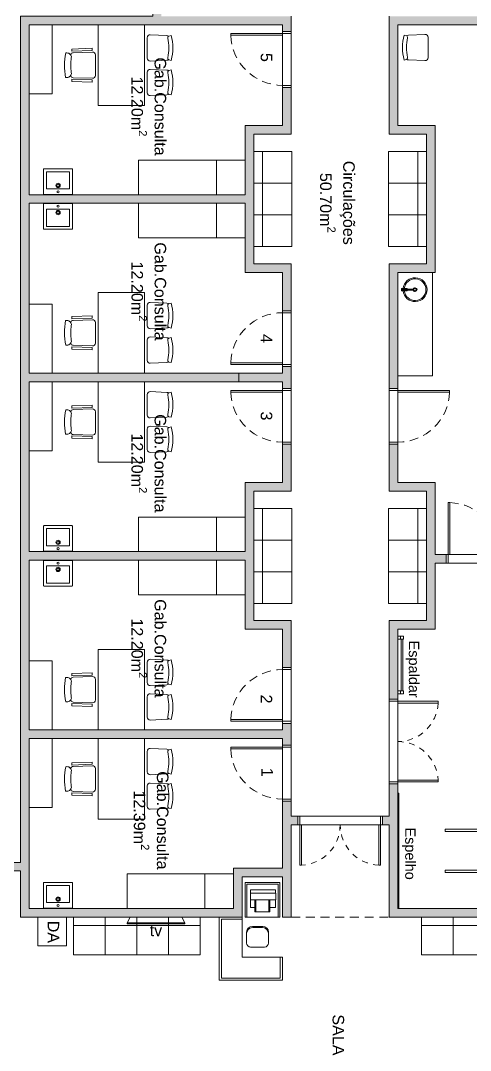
# Model space of a CAD drawing. Header units: metres. Extents: x 83 to 133, y -243 to -94.
# Drawn here: x 108.83 to 116.64, y -124.47 to -106.58 of the extents above; entities that cross this region are included whole.
import ezdxf

# ---------------------------------------------------------------- set-up
doc = ezdxf.new("R2010")
doc.units = ezdxf.units.M
doc.linetypes.add('HIDDEN', pattern=[2.325005, 1.550003, -0.775002])
doc.linetypes.add('HIDDEN2', pattern=[4.7625, 3.175, -1.5875])
doc.layers.get('0').update_dxf_attribs({"lineweight": 5})
for name, color, linetype, lineweight in [('ARQ Sanitários', 21, 'Continuous', 5), ('ARQ_Carpintarias', 6, 'Continuous', 5), ('ARQ_Legendas', 41, 'Continuous', 5), ('ARQ_Legendas Auto', 41, 'Continuous', 5), ('ARQ_Legendas sinalética', 71, 'Continuous', 5), ('ARQ_Mobiliario', 21, 'Continuous', 5), ('ARQ_Mobiliario GTS', 21, 'Continuous', 5), ('ARQ_Pladur', 1, 'Continuous', 5), ('ARQ_Tramas Pladur', 253, 'Continuous', 5), ('ARQ_Vista', 8, 'Continuous', 5), ('PLADUR', 1, 'Continuous', 5), ('vermelhos 2', 1, 'Continuous', 5), ('VISTA', 8, 'Continuous', 5)]:
    doc.layers.add(name, color=color, linetype=linetype, lineweight=lineweight)
doc.styles.add('GENERATED_STYLE_1', font='arial.ttf', dxfattribs={"height": 0.15})
doc.styles.get("Standard").update_dxf_attribs({"font": 'arial.ttf'})

# ---------------------------------------------------------------- blocks, each defined once
blk = doc.blocks.new('Porta1400')
at = {"color": 0}
for points in [[(-0.7, 0.15), (-0.7, 0.85), (-0.67, 0.85), (-0.67, 0.15), (-0.7, 0.15)], [(0.7, 0.15), (0.7, 0.85), (0.67, 0.85), (0.67, 0.15), (0.7, 0.15)], [(-0.7, 0.15), (-0.7, 0), (-0.735, 0)], [(-0.735, 0.15), (-0.7, 0.15)], [(0.7, 0.15), (0.7, 0), (0.735, 0)], [(0.735, 0.15), (0.7, 0.15)]]:
    blk.add_lwpolyline(points, dxfattribs=at)
at = {"layer": 'ARQ_Pladur', "linetype": 'Continuous'}
for p, q in [((-0.735, 0.15), (-0.735, 0)), ((0.735, 0.15), (0.735, 0))]:
    blk.add_line(p, q, dxfattribs=at)
at = {"layer": 'VISTA', "linetype": 'HIDDEN2', "ltscale": 0.03}
for centre, start, end in [((-0.7, 0.15), 0, 87.5437), ((0.7, 0.15), 92.4563, 180)]:
    blk.add_arc(centre, 0.7, start, end, dxfattribs=at)
blk = doc.blocks.new('Arq Porta 90-flat98')
at = {"color": 0}
for points in [[(0, -0.15), (-0.9, -0.15), (-0.9, -0.18), (0, -0.18), (0, -0.15)], [(0, -0.15), (0.15, -0.15), (0.15, -0.115)], [(0, -0.115), (0, -0.15)], [(0, -1.05), (0.15, -1.05), (0.15, -1.085)], [(0, -1.085), (0, -1.05)]]:
    blk.add_lwpolyline(points, dxfattribs=at)
at = {"layer": 'ARQ_Pladur', "linetype": 'Continuous'}
for p, q in [((0, -0.115), (0.15, -0.115)), ((0, -1.085), (0.15, -1.085))]:
    blk.add_line(p, q, dxfattribs=at)
at = {"layer": 'ARQ_Vista', "linetype": 'HIDDEN', "ltscale": 0.1}
blk.add_arc((0, -0.149), 0.901, 181.9659, 269.9762, dxfattribs=at)
blk = doc.blocks.new('Sanit Lavatório 4-flat11')
at = {"color": 0}
blk.add_line((0.25, -0.005), (-0.25, -0.005), dxfattribs=at)
blk.add_lwpolyline([(-0.24, -0.45, -0.414214), (-0.25, -0.44), (-0.25, 0), (0.25, 0), (0.25, -0.44, -0.414214), (0.24, -0.45)], format="xyb", close=True, dxfattribs=at)
blk.add_lwpolyline([(0.2, -0.4), (-0.2, -0.4), (-0.2, -0.1), (0.2, -0.1)], close=True, dxfattribs=at)
for centre, radius in [((0, -0.16), 0.0375), ((0, -0.16), 0.023), ((0, -0.05), 0.0175)]:
    blk.add_circle(centre, radius, dxfattribs=at)
blk = doc.blocks.new('Mob marquesa 2-flat5')
at = {"color": 0}
blk.add_line((0.5, 0), (0.5, -0.6), dxfattribs=at)
blk.add_lwpolyline([(0, 0), (1.85, 0), (1.85, -0.6), (0, -0.6)], close=True, dxfattribs=at)
blk = doc.blocks.new('Mob Cadeira 1-flat22')
at = {"color": 0}
blk.add_lwpolyline([(-0.427, 0.207, -0.400296), (-0.406, 0.171, 0.108355), (-0.406, -0.171, -0.400296), (-0.427, -0.207), (-0.465, -0.217, -0.128747), (-0.465, 0.217)], format="xyb", close=True, dxfattribs=at)
blk.add_lwpolyline([(-0.419, -0.203, 0.169762), (-0.389, -0.215), (-0.103, -0.228, 0.430564), (-0.05, -0.178), (-0.05, 0.178, 0.430564), (-0.103, 0.228), (-0.389, 0.215, 0.169762), (-0.419, 0.203)], format="xyb", dxfattribs=at)
blk = doc.blocks.new('Mob Cadeira 1-flat23')
at = {"color": 0}
blk.add_lwpolyline([(-0.427, -0.207, 0.400296), (-0.406, -0.171, -0.108355), (-0.406, 0.171, 0.400296), (-0.427, 0.207), (-0.465, 0.217, 0.128747), (-0.465, -0.217)], format="xyb", close=True, dxfattribs=at)
blk.add_lwpolyline([(-0.419, 0.203, -0.169762), (-0.389, 0.215), (-0.103, 0.228, -0.430564), (-0.05, 0.178), (-0.05, -0.178, -0.430564), (-0.103, -0.228), (-0.389, -0.215, -0.169762), (-0.419, -0.203)], format="xyb", dxfattribs=at)
blk = doc.blocks.new('Mob Cadeira rodada 1-flat15')
blk.add_lwpolyline([(0.481, 0.181, 0.320836), (0.436, 0.217), (0.103, 0.228, 0.430564), (0.05, 0.178), (0.05, -0.178, 0.430564), (0.103, -0.228), (0.436, -0.217, 0.320836), (0.481, -0.181)], format="xyb")
for points in [[(0.108, 0.293), (0.458, 0.281), (0.458, 0.241), (0.108, 0.253)], [(0.108, -0.293), (0.458, -0.281), (0.458, -0.241), (0.108, -0.253)]]:
    blk.add_lwpolyline(points, close=True)
blk.add_lwpolyline([(0.568, -0.212), (0.545, -0.213, -0.46106), (0.469, -0.129, 0.062207), (0.469, 0.129, -0.46106), (0.545, 0.213), (0.565, 0.212, -0.102212)], format="xyb", close=True)
blk = doc.blocks.new('Mob Mesa consulta-flat11')
at = {"color": 0}
blk.add_lwpolyline([(-0.4, 0), (-0.4, 1.4), (0.4, 1.4), (0.4, 0)], close=True, dxfattribs=at)
for name, p in [('Mob Cadeira 1-flat23', (-0.4, 1)), ('Mob Cadeira rodada 1-flat15', (0.4, 0.7)), ('Mob Cadeira 1-flat22', (-0.4, 0.4))]:
    blk.add_blockref(name, p, dxfattribs=at)
blk = doc.blocks.new('Mob Banco Alto-flat6')
at = {"color": 0}
for p, q in [((0.09, 0.18), (-0.09, 0.18)), ((-0.19, 0.061), (-0.176, 0.096)), ((-0.19, 0.08), (-0.19, -0.11)), ((0.087, 0.16), (-0.083, 0.16)), ((0.19, 0.061), (0.176, 0.096)), ((0.19, -0.11), (0.19, 0.08)), ((-0.12, -0.18), (0.12, -0.18))]:
    blk.add_line(p, q, dxfattribs=at)
for centre, radius, start, end in [((-0.09, 0.08), 0.1, 90, 180), ((0.09, 0.08), 0.1, 0, 90), ((-0.083, 0.06), 0.1, 90, 158.6648), ((0.083, 0.06), 0.1, 21.3352, 90), ((-0.12, -0.11), 0.07, 180, 270), ((0.12, -0.11), 0.07, 270, 0)]:
    blk.add_arc(centre, radius, start, end, dxfattribs=at)
blk = doc.blocks.new('Mob BAU Módulo Impressora-flat7')
at = {"color": 0}
for p, q in [((-0.509, 0.43), (-0.509, 0.417)), ((-0.509, 0.417), (-0.509, 0.188)), ((-0.509, 0.417), (-0.304, 0.417)), ((-0.507, 0.432), (-0.434, 0.432)), ((-0.434, 0.505), (-0.434, 0.432)), ((-0.434, 0.432), (-0.304, 0.432)), ((-0.432, 0.507), (-0.304, 0.507)), ((-0.304, 0.508), (-0.304, 0.507)), ((-0.304, 0.507), (-0.304, 0.073)), ((-0.186, 0.51), (-0.302, 0.51)), ((-0.184, 0.508), (-0.184, 0.505)), ((-0.184, 0.505), (-0.184, 0.075)), ((-0.131, 0.505), (-0.184, 0.505)), ((-0.129, 0.503), (-0.129, 0.077)), ((-0.509, 0.188), (-0.509, 0.175)), ((-0.509, 0.188), (-0.304, 0.188)), ((-0.507, 0.173), (-0.434, 0.173)), ((-0.434, 0.173), (-0.304, 0.173)), ((-0.434, 0.173), (-0.434, 0.075)), ((-0.432, 0.073), (-0.304, 0.073)), ((-0.304, 0.073), (-0.304, 0.072)), ((-0.186, 0.07), (-0.302, 0.07)), ((-0.184, 0.075), (-0.184, 0.072)), ((-0.131, 0.075), (-0.184, 0.075))]:
    blk.add_line(p, q, dxfattribs=at)
blk.add_lwpolyline([(-0.6, 0), (0, 0), (0, 0.6), (-0.6, 0.6)], close=True, dxfattribs=at)
blk.add_lwpolyline([(-0.6, 0.03), (-0.03, 0.03), (-0.03, 0.57), (-0.6, 0.57)], dxfattribs=at)
for centre, start, end in [((-0.507, 0.43), 90.0003, 180.0003), ((-0.432, 0.505), 90.0003, 180.0003), ((-0.432, 0.505), 90.0003, 180.0003), ((-0.302, 0.508), 90.0003, 180.0003), ((-0.186, 0.508), 0.0003, 90.0003), ((-0.131, 0.503), 0.0003, 90.0003), ((-0.507, 0.175), 180.0003, 270.0003), ((-0.432, 0.075), 180.0003, 270.0003), ((-0.302, 0.072), 180.0003, 270.0003), ((-0.186, 0.072), 270.0003, 0.0003), ((-0.131, 0.077), 270.0003, 0.0003)]:
    blk.add_arc(centre, 0.002, start, end, dxfattribs=at)
blk = doc.blocks.new('Mob Auxiliar Daniel 1-flat2')
at = {"color": 0}
for p, q in [((-0.7, -0.7), (-0.7, -0.04)), ((-0.04, -0.7), (-0.7, -0.7))]:
    blk.add_line(p, q, dxfattribs=at)
blk.add_lwpolyline([(-1.1, -1.1), (0, -1.1), (0, -0.7), (-0.04, -0.7), (-0.04, -1.06), (-1.06, -1.06), (-1.06, -0.04), (-0.7, -0.04), (-0.7, 0), (-1.1, 0)], close=True, dxfattribs=at)
blk = doc.blocks.new('Domino_individual-flat14')
for points in [[(-0.55, 0.15), (-0.55, 0.66), (0, 0.66), (0, 0.15), (-0.55, 0.15)], [(-0.55, 0.15), (-0.55, 0), (0, 0), (0, 0.15), (-0.55, 0.15)]]:
    blk.add_lwpolyline(points)
blk = doc.blocks.new('Domino_individual-flat25')
for points in [[(-0.55, 0.15), (-0.55, 0.66), (0, 0.66), (0, 0.15), (-0.55, 0.15)], [(-0.55, 0.15), (-0.55, 0), (0, 0), (0, 0.15), (-0.55, 0.15)]]:
    blk.add_lwpolyline(points)
blk = doc.blocks.new('TV Sala Espera-flat1')
at = {"color": 0}
for p, q in [((-0.5, -0.1), (-0.5, -0.12)), ((-0.5, -0.12), (0.5, -0.12)), ((0.5, -0.12), (0.5, -0.1))]:
    blk.add_line(p, q, dxfattribs=at)
blk.add_lwpolyline([(0.5, -0.1), (-0.5, -0.1), (-0.45, 0), (0.45, 0)], close=True, dxfattribs=at)
at = {"layer": 'ARQ_Legendas', "insert": (0, -0.133), "char_height": 0.2, "width": 1.01605, "attachment_point": 2}
blk.add_mtext('tv', dxfattribs=at)
blk = doc.blocks.new('Sanit Cuba Redonda-flat6')
at = {"color": 0}
blk.add_lwpolyline([(-0.009, -0.165), (-0.02, -0.165), (-0.02, -0.064), (0.02, -0.064), (0.02, -0.165), (0.009, -0.165)], dxfattribs=at)
blk.add_lwpolyline([(-0.009, -0.078), (0.009, -0.078), (0.009, -0.276), (-0.009, -0.276)], close=True, dxfattribs=at)
blk.add_circle((0, -0.3), 0.0225, dxfattribs=at)
for radius, start, end in [(0.208, 95.5217, 84.5532), (0.188, 96.096, 83.9868), (0.0344, 105.1479, 74.8521)]:
    blk.add_arc((0, -0.3), radius, start, end, dxfattribs=at)
blk = doc.blocks.new('Mob Cadeira 1-flat89')
at = {"color": 0}
blk.add_lwpolyline([(-0.203, -0.419, -0.169762), (-0.215, -0.389), (-0.228, -0.103, -0.430564), (-0.178, -0.05), (0.178, -0.05, -0.430564), (0.228, -0.103), (0.215, -0.389, -0.169762), (0.203, -0.419)], format="xyb", dxfattribs=at)
blk.add_lwpolyline([(0.207, -0.427, 0.400296), (0.171, -0.406, -0.108355), (-0.171, -0.406, 0.400296), (-0.207, -0.427), (-0.217, -0.465, 0.128747), (0.217, -0.465)], format="xyb", close=True, dxfattribs=at)

msp = doc.modelspace()

# ---------------------------------------------------------------- hatches: boundary and pattern name
at = {"layer": 'ARQ_Tramas Pladur'}
h = msp.add_hatch(color=256, dxfattribs=at)
h.dxf.hatch_style = 1
h.paths.add_polyline_path([(113.381, -112.851), (113.381, -112.966), (113.531, -112.966), (113.531, -112.586), (113.381, -112.586), (113.381, -112.701), (108.981, -112.701), (108.981, -109.751), (112.731, -109.751), (112.731, -110.951), (113.381, -110.951), (113.381, -111.616), (113.531, -111.616), (113.531, -110.801), (112.881, -110.801), (112.881, -108.551), (113.531, -108.551), (113.531, -107.736), (113.381, -107.736), (113.381, -108.401), (112.731, -108.401), (112.731, -109.601), (108.981, -109.601), (108.981, -106.651), (113.381, -106.651), (113.381, -106.766), (113.531, -106.766), (113.531, -106.501), (111.276, -106.501), (111.276, -106.436), (111.126, -106.436), (111.126, -106.501), (108.831, -106.501), (108.831, -121.201), (108.716, -121.201), (108.716, -121.351), (108.831, -121.351), (108.831, -122.151), (112.681, -122.151), (112.681, -121.451), (113.381, -121.451), (113.381, -122.151), (113.531, -122.151), (113.531, -120.551), (113.646, -120.551), (113.646, -120.401), (113.531, -120.401), (113.531, -120.136), (113.381, -120.136), (113.381, -121.301), (112.531, -121.301), (112.531, -122.001), (108.981, -122.001), (108.981, -119.051), (113.381, -119.051), (113.381, -119.166), (113.531, -119.166), (113.531, -118.786), (113.381, -118.786), (113.381, -118.901), (108.981, -118.901), (108.981, -115.951), (112.731, -115.951), (112.731, -117.151), (113.381, -117.151), (113.381, -117.816), (113.531, -117.816), (113.531, -117.001), (112.881, -117.001), (112.881, -114.751), (113.531, -114.751), (113.531, -113.936), (113.381, -113.936), (113.381, -114.601), (112.731, -114.601), (112.731, -115.801), (108.981, -115.801), (108.981, -112.851)])
h = msp.add_hatch(color=256, dxfattribs=at)
h.dxf.hatch_style = 1
h.paths.add_polyline_path([(116.031, -110.951), (116.031, -108.401), (115.381, -108.401), (115.381, -107.736), (115.231, -107.736), (115.231, -108.551), (115.881, -108.551), (115.881, -110.801), (115.231, -110.801), (115.231, -112.586), (115.381, -112.586), (115.381, -110.951)])
h.paths.add_polyline_path([(124.381, -112.586), (124.381, -112.966), (124.531, -112.966), (124.531, -112.586)])
h.paths.add_polyline_path([(116.031, -117.151), (116.031, -114.601), (115.381, -114.601), (115.381, -113.936), (115.231, -113.936), (115.231, -114.751), (115.881, -114.751), (115.881, -117.001), (115.231, -117.001), (115.231, -118.368), (115.381, -118.368), (115.381, -117.151)])
h.paths.add_polyline_path([(124.381, -108.401), (124.381, -110.951), (124.381, -112.586), (124.531, -112.586), (124.531, -110.801), (124.531, -108.551), (124.531, -107.736), (124.381, -107.736)])
h.paths.add_polyline_path([(123.731, -114.601), (123.731, -117.151), (124.381, -117.151), (124.381, -118.786), (124.531, -118.786), (124.531, -117.001), (123.881, -117.001), (123.881, -114.751), (124.531, -114.751), (124.531, -113.936), (124.381, -113.936), (124.381, -114.601)])
h.paths.add_polyline_path([(115.381, -106.651), (124.381, -106.651), (124.381, -107.736), (124.531, -107.736), (124.531, -106.501), (123.731, -106.501), (123.731, -106.436), (123.581, -106.436), (123.581, -106.501), (115.231, -106.501), (115.231, -107.736), (115.381, -107.736)])
h.paths.add_polyline_path([(123.531, -122.001), (115.381, -122.001), (115.381, -119.838), (115.231, -119.838), (115.231, -120.401), (115.116, -120.401), (115.116, -120.551), (115.231, -120.551), (115.231, -122.151), (123.681, -122.151), (123.681, -121.451), (124.381, -121.451), (124.381, -122.151), (124.531, -122.151), (124.531, -120.401), (124.646, -120.401), (124.646, -120.251), (124.531, -120.251), (124.531, -120.136), (124.381, -120.136), (124.381, -121.301), (123.531, -121.301)])
h.paths.add_polyline_path([(115.381, -112.966), (115.381, -112.586), (115.231, -112.586), (115.231, -112.966)])
h.paths.add_polyline_path([(124.381, -118.786), (124.381, -120.136), (124.531, -120.136), (124.531, -118.786)])
h = msp.add_hatch(color=256, dxfattribs=at)
h.dxf.hatch_style = 1
h.paths.add_polyline_path([(119.956, -115.851), (119.956, -110.276), (122.331, -110.276), (122.331, -110.126), (117.431, -110.126), (117.431, -110.276), (119.806, -110.276), (119.806, -115.851)])
h.paths.add_polyline_path([(122.543, -116.001), (122.543, -115.851), (119.956, -115.851), (117.189, -115.851), (117.189, -116.001)])
h.paths.add_polyline_path([(116.031, -115.851), (116.031, -116.001), (116.219, -116.001), (116.219, -115.851)])
h.paths.add_polyline_path([(123.731, -115.851), (123.731, -116.001), (123.513, -116.001), (123.513, -115.851)])

# ---------------------------------------------------------------- linework, layer by layer
at = {"layer": 'ARQ_Mobiliario GTS'}
for p, q in [((115.981, -110.951), (115.381, -110.951)), ((115.981, -110.951), (115.981, -112.751)), ((115.981, -112.751), (115.381, -112.751))]:
    msp.add_line(p, q, dxfattribs=at)
for points in [[(109.381, -107.851), (108.981, -107.851), (108.981, -106.651), (109.381, -106.651)], [(109.381, -111.501), (108.981, -111.501), (108.981, -112.701), (109.381, -112.701)], [(109.381, -114.051), (108.981, -114.051), (108.981, -112.851), (109.381, -112.851)], [(109.381, -117.701), (108.981, -117.701), (108.981, -118.901), (109.381, -118.901)], [(109.381, -120.251), (108.981, -120.251), (108.981, -119.051), (109.381, -119.051)], [(116.204, -120.667), (117.392, -120.667), (117.392, -120.627), (116.204, -120.627)], [(116.204, -121.375), (117.392, -121.375), (117.392, -121.335), (116.204, -121.335)], [(109.131, -122.651), (109.131, -122.151), (109.631, -122.151), (109.631, -122.651)]]:
    msp.add_lwpolyline(points, close=True, dxfattribs=at)
for points in [[(115.431, -117.273), (115.381, -117.273), (115.381, -117.323), (115.431, -117.323), (115.431, -117.273)], [(115.431, -117.273), (115.431, -117.323), (115.481, -117.323), (115.481, -117.273), (115.431, -117.273)], [(115.441, -117.323), (115.441, -118.223), (115.471, -118.223), (115.471, -117.323), (115.431, -117.323)], [(115.431, -118.223), (115.381, -118.223), (115.381, -118.273), (115.431, -118.273), (115.431, -118.223)], [(115.431, -118.223), (115.431, -118.273), (115.481, -118.273), (115.481, -118.223), (115.431, -118.223)], [(115.381, -120.001), (115.401, -120.001), (115.401, -122.001), (115.381, -122.001), (115.381, -120.001)]]:
    msp.add_lwpolyline(points, dxfattribs=at)
at = {"layer": 'PLADUR'}
for p, q in [((112.62, -112.851), (112.62, -112.701)), ((116.219, -115.851), (116.219, -116.001)), ((115.231, -120.551), (113.531, -120.551)), ((113.531, -120.551), (113.531, -122.151)), ((115.231, -120.551), (115.231, -122.151)), ((108.831, -121.351), (107.131, -121.351)), ((108.831, -121.351), (108.831, -122.151)), ((112.681, -121.451), (112.681, -122.151)), ((112.681, -121.451), (113.381, -121.451)), ((113.381, -121.451), (113.381, -122.151)), ((112.681, -122.151), (108.831, -122.151)), ((113.381, -122.151), (113.531, -122.151)), ((123.681, -122.151), (115.231, -122.151))]:
    msp.add_line(p, q, dxfattribs=at)
at = {"layer": 'PLADUR', "linetype": 'HIDDEN', "ltscale": 0.1}
msp.add_line((113.531, -122.151), (115.231, -122.151), dxfattribs=at)
at = {"layer": 'PLADUR'}
for points in [[(107.825, -100.701), (108.831, -100.701), (108.831, -104.901), (111.126, -104.901), (111.126, -106.501), (108.831, -106.501), (108.831, -121.201), (106.231, -121.201), (106.231, -110.151), (105.431, -110.151), (105.431, -108.351), (107.031, -108.351), (107.031, -102.501), (95.981, -102.501)], [(113.531, -106.501), (113.531, -108.551), (112.881, -108.551), (112.881, -110.801), (113.531, -110.801), (113.531, -114.751), (112.881, -114.751), (112.881, -117.001), (113.531, -117.001), (113.531, -120.401), (115.231, -120.401), (115.231, -117.001), (115.881, -117.001), (115.881, -114.751), (115.231, -114.751), (115.231, -110.801), (115.881, -110.801), (115.881, -108.551), (115.231, -108.551), (115.231, -106.501)], [(119.956, -115.851), (116.031, -115.851), (116.031, -114.601), (115.381, -114.601), (115.381, -110.951), (116.031, -110.951), (116.031, -108.401), (115.381, -108.401), (115.381, -106.651), (124.381, -106.651), (124.381, -108.401), (124.381, -108.401), (124.381, -110.951), (124.381, -110.951), (124.381, -114.601), (123.731, -114.601), (123.731, -115.851), (119.956, -115.851)], [(123.731, -116.001), (116.031, -116.001), (116.031, -117.151), (115.381, -117.151), (115.381, -122.001), (123.531, -122.001), (123.531, -121.301), (124.381, -121.301), (124.381, -117.151), (123.731, -117.151), (123.731, -116.001)]]:
    msp.add_lwpolyline(points, dxfattribs=at)
for points in [[(113.381, -106.651), (108.981, -106.651), (108.981, -109.601), (112.731, -109.601), (112.731, -108.401), (113.381, -108.401)], [(108.981, -112.701), (113.381, -112.701), (113.381, -110.951), (112.731, -110.951), (112.731, -109.751), (108.981, -109.751)], [(113.381, -114.601), (113.381, -112.851), (108.981, -112.851), (108.981, -115.801), (112.731, -115.801), (112.731, -114.601)], [(112.731, -115.951), (108.981, -115.951), (108.981, -118.901), (113.381, -118.901), (113.381, -117.151), (112.731, -117.151)], [(112.531, -122.001), (112.531, -121.301), (113.381, -121.301), (113.381, -119.051), (108.981, -119.051), (108.981, -122.001)]]:
    msp.add_lwpolyline(points, close=True, dxfattribs=at)
at = {"layer": 'vermelhos 2'}
for p, q in [((116.284, -115.851), (116.031, -115.851)), ((116.254, -116.001), (116.031, -116.001))]:
    msp.add_line(p, q, dxfattribs=at)

# ---------------------------------------------------------------- block references
at = {"layer": 'ARQ Sanitários', "xscale": -1, "rotation": 180}
for p in [(109.481, -109.601), (109.481, -115.801), (109.481, -122.001)]:
    msp.add_blockref('Sanit Lavatório 4-flat11', p, dxfattribs=at)
at = {"layer": 'ARQ Sanitários'}
for p in [(109.481, -109.751), (109.481, -115.951)]:
    msp.add_blockref('Sanit Lavatório 4-flat11', p, dxfattribs=at)
at = {"layer": 'ARQ_Carpintarias'}
for p in [(113.381, -106.651), (113.381, -112.851), (113.381, -119.051)]:
    msp.add_blockref('Arq Porta 90-flat98', p, dxfattribs=at)
at = {"layer": 'ARQ_Carpintarias', "xscale": -1}
for p, rotation in [((113.381, -112.701), 180), ((116.104, -115.851), 90), ((113.381, -118.901), 180)]:
    msp.add_blockref('Arq Porta 90-flat98', p, dxfattribs=dict(at, rotation=rotation))
msp.add_blockref('Arq Porta 90-flat98', (115.381, -112.851), dxfattribs=at)
at = {"layer": 'ARQ_Carpintarias', "linetype": 'Continuous', "xscale": -1}
for p, rotation in [((115.231, -119.103), 270), ((114.381, -120.401), 180)]:
    msp.add_blockref('Porta1400', p, dxfattribs=dict(at, rotation=rotation))
at = {"layer": 'ARQ_Mobiliario', "rotation": 90}
msp.add_blockref('Mob BAU Módulo Impressora-flat7', (113.331, -121.551), dxfattribs=at)
at = {"layer": 'ARQ_Mobiliario'}
msp.add_blockref('Mob Auxiliar Daniel 1-flat2', (113.381, -122.151), dxfattribs=at)
at = {"layer": 'ARQ_Mobiliario GTS', "xscale": -1}
for name, p in [('Mob Mesa consulta-flat11', (110.581, -108.051)), ('Mob marquesa 2-flat5', (112.731, -109.001)), ('Mob Mesa consulta-flat11', (110.581, -114.251)), ('Mob marquesa 2-flat5', (112.731, -115.201)), ('Mob Mesa consulta-flat11', (110.581, -120.451)), ('Mob marquesa 2-flat5', (112.531, -121.401))]:
    msp.add_blockref(name, p, dxfattribs=at)
at = {"layer": 'ARQ_Mobiliario GTS'}
for name, p, rotation in [('Mob Cadeira 1-flat89', (115.956, -107.044), 270), ('Domino_individual-flat25', (112.881, -109.401), 270), ('Domino_individual-flat25', (112.881, -109.951), 270), ('Mob marquesa 2-flat5', (112.731, -110.351), 180), ('Domino_individual-flat25', (112.881, -110.501), 270), ('Sanit Cuba Redonda-flat6', (115.381, -111.251), 90.00000000000001), ('Mob Mesa consulta-flat11', (110.581, -111.301), 180), ('Domino_individual-flat25', (112.881, -115.601), 270), ('Domino_individual-flat25', (112.881, -116.151), 270), ('Mob marquesa 2-flat5', (112.731, -116.551), 180), ('Domino_individual-flat25', (112.881, -116.701), 270), ('Mob Mesa consulta-flat11', (110.581, -117.501), 180), ('Domino_individual-flat14', (109.751, -122.151), 180), ('Domino_individual-flat25', (110.301, -122.151), 180), ('Domino_individual-flat14', (110.851, -122.151), 180), ('Domino_individual-flat25', (111.401, -122.151), 180), ('Domino_individual-flat14', (115.791, -122.151), 180), ('Domino_individual-flat25', (116.341, -122.151), 180)]:
    msp.add_blockref(name, p, dxfattribs=dict(at, rotation=rotation))
at = {"layer": 'ARQ_Mobiliario GTS', "xscale": -1, "rotation": 90}
for p in [(115.881, -109.401), (115.881, -109.951), (115.881, -110.501), (115.881, -115.601), (115.881, -116.151), (115.881, -116.701)]:
    msp.add_blockref('Domino_individual-flat25', p, dxfattribs=at)
at = {"layer": 'ARQ_Mobiliario GTS'}
for name, p in [('TV Sala Espera-flat1', (111.181, -122.151)), ('Mob Banco Alto-flat6', (112.946, -122.493))]:
    msp.add_blockref(name, p, dxfattribs=at)

# ---------------------------------------------------------------- texts
at = {"layer": 'ARQ_Legendas', "char_height": 0.18, "attachment_point": 5, "rotation": 270, "line_spacing_factor": 0.963855, "style": 'GENERATED_STYLE_1'}
for s, insert in [('Espaldar', (115.636, -117.845)), ('Espelho', (115.573, -121.05))]:
    msp.add_mtext(s, dxfattribs=dict(at, insert=insert))
at = {"layer": 'ARQ_Legendas', "insert": (109.401, -122.409), "char_height": 0.2, "width": 0.81676, "attachment_point": 5, "rotation": 270}
msp.add_mtext('DA', dxfattribs=at)
at = {"layer": 'ARQ_Legendas Auto', "char_height": 0.2, "attachment_point": 5, "rotation": 270}
for s, insert, width in [('\\A1;Gab.Consulta\\P12.20m{\\H0.7x;\\S2^ ;}', (111.056, -108.069), 1.4), ('\\A1;Circulações\\P50.70m{\\H0.7x;\\S2^ ;}', (114.331, -109.742), 2.76069), ('\\A1;Gab.Consulta\\P12.20m{\\H0.7x;\\S2^ ;}', (111.056, -111.283), 1.4), ('\\A1;Gab.Consulta\\P12.20m{\\H0.7x;\\S2^ ;}', (111.056, -114.269), 1.4), ('\\A1;Gab.Consulta\\P12.20m{\\H0.7x;\\S2^ ;}', (111.056, -117.483), 1.4), ('\\A1;Gab.Consulta\\P12.39m{\\H0.7x;\\S2^ ;}', (111.096, -120.472), 1.4), ('\\A1;SALA ESPERA PRINCIPAL\\P######m{\\H0.7x;\\S2^ ;}', (114.148, -125.582), 3.7365)]:
    msp.add_mtext(s, dxfattribs=dict(at, insert=insert, width=width))
at = {"layer": 'ARQ_Legendas sinalética', "char_height": 0.2, "width": 0.81601, "attachment_point": 5, "rotation": 270}
for s, insert in [('5', (113.1, -107.216)), ('4', (113.1, -112.1)), ('3', (113.1, -113.445)), ('2', (113.1, -118.364)), ('1', (113.114, -119.636))]:
    msp.add_mtext(s, dxfattribs=dict(at, insert=insert))

doc.saveas('drawing.dxf')
